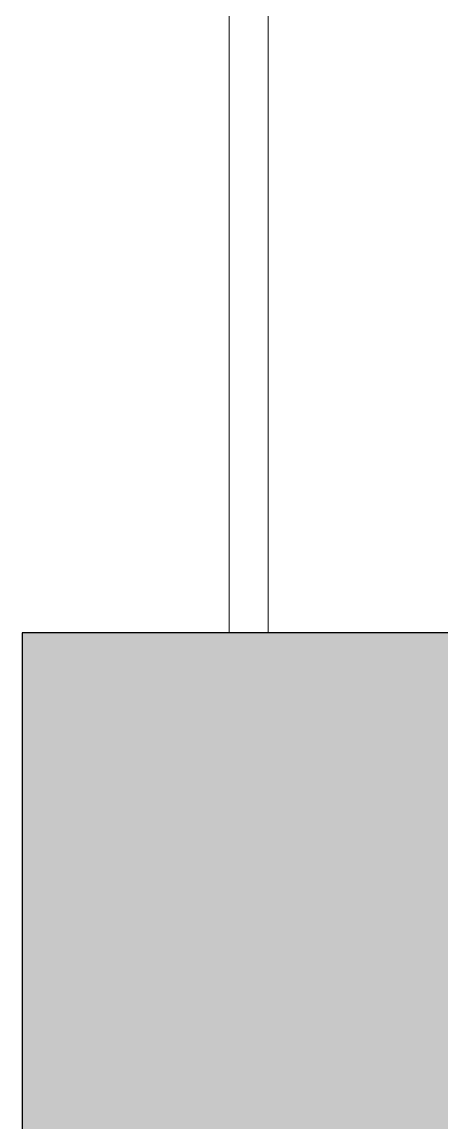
# Model space of a CAD drawing. Header units: inches. Extents: x -657 to 218, y -22 to 381.
# Drawn here: x -580.35 to -569.81, y 107.68 to 135.35 of the extents above; entities that cross this region are included whole.
import ezdxf

# ---------------------------------------------------------------- set-up
doc = ezdxf.new("R2010")
doc.units = ezdxf.units.IN
doc.header["$MEASUREMENT"] = 0
for name, color, linetype, lineweight in [('A-FLOR-HRAL', 11, 'Continuous', 9), ('A-WALL', 113, 'Continuous', 9), ('A-WALL-PATT', 111, 'Continuous', 9)]:
    doc.layers.add(name, color=color, linetype=linetype, lineweight=lineweight)

# ---------------------------------------------------------------- blocks, each defined once
blk = doc.blocks.new('Railing - 25mm-466864-Section 2')
at = {"layer": 'A-FLOR-HRAL'}
for p, q in [((-575.138, 161.339), (-575.138, 120)), ((-574.154, 120), (-574.154, 161.339))]:
    blk.add_line(p, q, dxfattribs=at)
blk = doc.blocks.new('Railing - Railing-466660-Section 2')
blk.add_blockref('Railing - 25mm-466864-Section 2', (0, 0))
blk = doc.blocks.new('Railing - Railing-467844-Section 2')
blk.add_blockref('Railing - 25mm-466864-Section 2', (0, 0))

msp = doc.modelspace()

# ---------------------------------------------------------------- hatches: boundary and pattern name
at = {"layer": 'A-WALL-PATT'}
msp.add_hatch(color=256, dxfattribs=at).paths.add_polyline_path([(-568.937, 0), (-568.937, 120), (-580.354, 120), (-580.354, 0), (-569.839, 0)])

# ---------------------------------------------------------------- linework, layer by layer
at = {"layer": 'A-WALL', "lineweight": 25}
for p, q in [((-580.354, 120), (-580.354, 0)), ((-569.524, 120), (-580.354, 120))]:
    msp.add_line(p, q, dxfattribs=at)

# ---------------------------------------------------------------- block references
at = {"layer": 'A-FLOR-HRAL'}
for name in ['Railing - Railing-466660-Section 2', 'Railing - Railing-467844-Section 2']:
    msp.add_blockref(name, (0, 0), dxfattribs=at)

doc.saveas('drawing.dxf')
